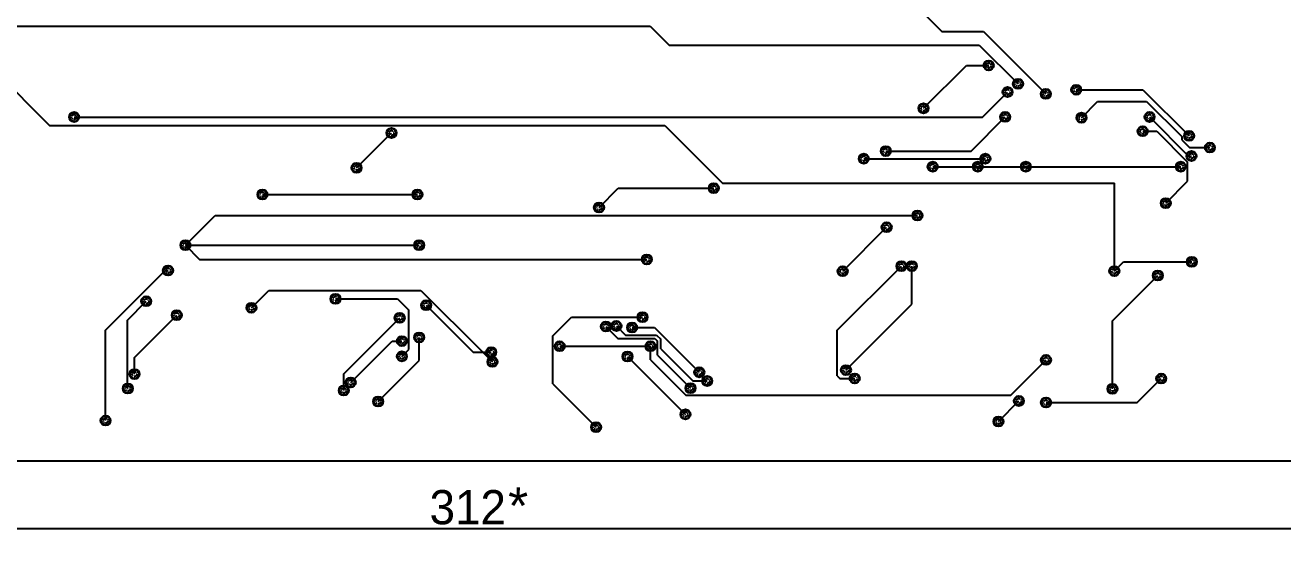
# Model space of a CAD drawing. Extents: x 208 to 628, y 649 to 1243.
# Drawn here: x 352.2 to 536, y 788.4 to 864.6 of the extents above; entities that cross this region are included whole.
import ezdxf

# ---------------------------------------------------------------- set-up
doc = ezdxf.new("R2010")
doc.units = 0
doc.header["$MEASUREMENT"] = 0
doc.linetypes.add('PHANTOM2', pattern=[1.25, 0.625, -0.125, 0.125, -0.125, 0.125, -0.125])
doc.layers.get('0').update_dxf_attribs({"linetype": 'CONTINUOUS'})
doc.layers.get('Defpoints').update_dxf_attribs({"linetype": 'CONTINUOUS'})
for name, color, linetype in [('BOTTOMLAYER', 250, 'CONTINUOUS'), ('BottomSolder', 6, 'CONTINUOUS'), ('MultiLayer', 9, 'CONTINUOUS'), ('VIAHOLELAYER', 255, 'PHANTOM2')]:
    doc.layers.add(name, color=color, linetype=linetype)
doc.layers.add('Рамка2', color=7, linetype='CONTINUOUS', lineweight=25)
doc.styles.add('Гост', font='452826.ttf')
doc.dimstyles.new('Гост', dxfattribs={"dimtxt": 5, "dimasz": 4, "dimexe": 2.5, "dimexo": 0, "dimtad": 1, "dimtoh": 1, "dimzin": 9, "dimtxsty": 'Гост', "dimcen": 2.5, "dimadec": 0, "dimazin": 0, "dimtfac": 1, "dimtmove": 0, "dimatfit": 3, "dimfxl": 1, "dimarcsym": 0})

# ---------------------------------------------------------------- blocks, each defined once
blk = doc.blocks.new('*D123')
at = {"layer": 'Defpoints', "color": 0, "linetype": 'Continuous', "transparency": 16777216}
for p in [(245.33, 800.87), (558, 800.87), (245.33, 790.94)]:
    blk.add_point(p, dxfattribs=at)
at = {"layer": 'Рамка2', "color": 0, "linetype": 'Continuous', "lineweight": -2, "transparency": 16777216}
for p, q in [((245.33, 800.87), (245.33, 788.44)), ((558, 800.87), (558, 788.44)), ((554, 790.94), (249.33, 790.94))]:
    blk.add_line(p, q, dxfattribs=at)
at = {"layer": 'Рамка2', "color": 0, "linetype": 'Continuous', "transparency": 16777216}
for points in [[(249.33, 791.61), (249.33, 790.27), (245.33, 790.94)], [(554, 791.61), (554, 790.27), (558, 790.94)]]:
    blk.add_solid(points, dxfattribs=at)
at = {"layer": 'Рамка2', "color": 0, "linetype": 'Continuous', "transparency": 16777216, "insert": (418.37, 794.27), "char_height": 5, "attachment_point": 5, "style": 'Гост'}
blk.add_mtext('312{\\fArial|b0|i1|c204|p34;\\H1.0833x;*}', dxfattribs=at)

msp = doc.modelspace()

# ---------------------------------------------------------------- linework, layer by layer
msp.add_line((245.33, 800.868), (558.004, 800.868))
at = {"layer": 'BOTTOMLAYER'}
for p, q in [((474.896, 874.959), (486.199, 863.656)), ((334.129, 871.581), (355.77, 849.94)), ((347.666, 864.469), (443.552, 864.469)), ((443.552, 864.469), (446.346, 861.675)), ((486.199, 863.656), (492.269, 863.656)), ((492.269, 863.656), (501.388, 854.538)), ((446.346, 861.675), (491.66, 861.675)), ((491.66, 861.675), (497.324, 856.011)), ((483.506, 852.43), (489.78, 858.703)), ((489.78, 858.703), (493.031, 858.703)), ((492.142, 851.16), (495.8, 854.817)), ((505.833, 855.147), (515.586, 855.147)), ((515.586, 855.147), (522.317, 848.416)), ((506.595, 851.058), (508.957, 853.42)), ((508.957, 853.42), (516.12, 853.42)), ((516.12, 853.42), (521.301, 848.239)), ((359.36, 851.16), (492.142, 851.16)), ((490.45, 846.181), (495.444, 851.176)), ((516.552, 851.165), (522.26, 845.457)), ((355.77, 849.94), (445.686, 849.94)), ((445.686, 849.94), (454.118, 841.508)), ((400.654, 843.72), (405.757, 848.823)), ((515.54, 849.077), (517.589, 849.077)), ((517.589, 849.077), (522.11, 844.556)), ((521.301, 847.781), (521.301, 848.239)), ((521.301, 847.781), (522.394, 846.689)), ((477.994, 846.181), (490.45, 846.181)), ((522.394, 846.689), (525.365, 846.689)), ((474.769, 845.064), (492.549, 845.064)), ((484.852, 843.895), (491.431, 843.895)), ((491.431, 843.895), (498.467, 843.895)), ((498.467, 843.895), (521.098, 843.895)), ((522.11, 841.758), (522.11, 844.556)), ((522.26, 845.457), (522.66, 845.457)), ((436.087, 837.929), (438.904, 840.746)), ((438.904, 840.746), (452.848, 840.746)), ((454.118, 841.508), (511.398, 841.508)), ((511.398, 828.63), (511.398, 841.508)), ((518.914, 838.561), (522.11, 841.758)), ((386.885, 839.831), (409.544, 839.831)), ((375.635, 832.414), (379.979, 836.758)), ((379.979, 836.758), (482.617, 836.758)), ((471.695, 828.604), (478.121, 835.031)), ((375.635, 832.414), (377.718, 830.332)), ((375.635, 832.414), (409.795, 832.414)), ((377.718, 830.332), (443.069, 830.332)), ((470.908, 819.965), (480.28, 829.338)), ((481.804, 823.778), (481.804, 829.363)), ((511.398, 828.63), (512.745, 829.976)), ((512.745, 829.976), (522.724, 829.976)), ((363.974, 820.008), (372.672, 828.706)), ((372.672, 828.706), (373.095, 828.706)), ((511.116, 821.34), (517.748, 827.972)), ((385.284, 823.27), (387.824, 825.81)), ((387.824, 825.81), (410.049, 825.81)), ((410.049, 825.81), (419.092, 816.768)), ((367.174, 821.467), (369.917, 824.21)), ((397.578, 824.566), (406.62, 824.566)), ((406.62, 824.566), (408.293, 822.893)), ((410.814, 823.626), (417.672, 816.768)), ((472.178, 814.152), (481.804, 823.778)), ((368.19, 816.003), (374.365, 822.178)), ((398.776, 813.622), (406.951, 821.797)), ((408.293, 817.17), (408.293, 822.893)), ((429.335, 819.152), (432.078, 821.895)), ((432.078, 821.895), (442.437, 821.895)), ((363.974, 806.76), (363.974, 820.008)), ((367.174, 811.51), (367.174, 821.467)), ((437.1, 820.527), (438.857, 818.771)), ((438.627, 820.6), (439.953, 819.275)), ((440.913, 820.375), (444.187, 820.375)), ((444.187, 820.375), (450.74, 813.822)), ((470.908, 813.314), (470.908, 819.965)), ((511.116, 811.409), (511.116, 821.34)), ((399.788, 812.348), (405.833, 818.394)), ((405.833, 818.394), (407.281, 818.394)), ((409.795, 815.549), (409.795, 818.927)), ((429.335, 812.113), (429.335, 819.152)), ((438.857, 818.771), (444.238, 818.771)), ((439.953, 819.275), (444.492, 819.275)), ((444.238, 818.771), (444.615, 818.394)), ((444.492, 819.275), (445.119, 818.648)), ((444.615, 816.336), (444.615, 818.394)), ((445.119, 817.233), (445.119, 818.648)), ((407.281, 816.158), (408.293, 817.17)), ((417.672, 816.768), (419.092, 816.768)), ((419.092, 816.768), (420.502, 815.358)), ((419.092, 816.768), (420.336, 816.768)), ((430.347, 817.632), (443.603, 817.632)), ((440.25, 816.133), (448.708, 807.675)), ((443.603, 815.65), (443.603, 817.632)), ((444.615, 816.336), (449.445, 811.506)), ((445.119, 817.233), (449.8, 812.552)), ((368.19, 813.568), (368.19, 816.003)), ((403.801, 809.554), (409.795, 815.549)), ((443.603, 815.65), (448.784, 810.469)), ((496.252, 810.469), (501.413, 815.631)), ((398.776, 811.155), (398.776, 813.622)), ((449.8, 812.552), (451.883, 812.552)), ((470.908, 813.314), (471.289, 812.933)), ((471.289, 812.933), (473.448, 812.933)), ((514.748, 809.402), (518.253, 812.907)), ((367.174, 811.51), (367.225, 811.459)), ((429.335, 812.113), (435.653, 805.795)), ((448.784, 810.469), (496.252, 810.469)), ((494.454, 806.633), (497.451, 809.631)), ((501.413, 809.402), (514.748, 809.402))]:
    msp.add_line(p, q, dxfattribs=at)
for centre in [(493.031, 858.703), (497.324, 856.011), (495.8, 854.817), (501.388, 854.538), (505.833, 855.147), (483.506, 852.43), (359.36, 851.16), (495.444, 851.176), (506.595, 851.058), (516.552, 851.165), (405.757, 848.823), (515.54, 849.077), (522.317, 848.416), (474.769, 845.064), (477.994, 846.181), (492.549, 845.064), (522.66, 845.457), (525.365, 846.689), (400.654, 843.72), (484.852, 843.895), (491.431, 843.895), (498.467, 843.895), (521.098, 843.895), (386.885, 839.831), (409.544, 839.831), (452.848, 840.746), (436.087, 837.929), (518.914, 838.561), (482.617, 836.758), (478.121, 835.031), (375.635, 832.414), (409.795, 832.414), (443.069, 830.332), (373.095, 828.706), (471.695, 828.604), (480.28, 829.338), (481.804, 829.363), (511.398, 828.63), (522.724, 829.976), (517.748, 827.972), (369.917, 824.21), (385.284, 823.27), (397.578, 824.566), (410.814, 823.626), (374.365, 822.178), (406.951, 821.797), (442.437, 821.895), (437.1, 820.527), (438.627, 820.6), (440.913, 820.375), (407.281, 818.394), (409.795, 818.927), (430.347, 817.632), (443.603, 817.632), (407.281, 816.158), (420.336, 816.768), (440.25, 816.133), (501.413, 815.631), (420.502, 815.358), (450.74, 813.822), (472.178, 814.152), (368.19, 813.568), (399.788, 812.348), (451.883, 812.552), (473.448, 812.933), (518.253, 812.907), (367.225, 811.459), (398.776, 811.155), (449.445, 811.506), (511.116, 811.409), (403.801, 809.554), (497.451, 809.631), (501.413, 809.402), (363.974, 806.76), (448.708, 807.675), (494.454, 806.633), (435.653, 805.795)]:
    msp.add_circle(centre, 0.635, dxfattribs=at)
at = {"layer": 'BottomSolder'}
for centre in [(493.031, 858.703), (497.324, 856.011), (495.8, 854.817), (501.388, 854.538), (505.833, 855.147), (483.506, 852.43), (359.36, 851.16), (495.444, 851.176), (506.595, 851.058), (516.552, 851.165), (405.757, 848.823), (515.54, 849.077), (522.317, 848.416), (525.365, 846.689), (474.769, 845.064), (477.994, 846.181), (492.549, 845.064), (522.66, 845.457), (400.654, 843.72), (484.852, 843.895), (491.431, 843.895), (498.467, 843.895), (521.098, 843.895), (386.885, 839.831), (409.544, 839.831), (452.848, 840.746), (436.087, 837.929), (518.914, 838.561), (482.617, 836.758), (478.121, 835.031), (375.635, 832.414), (409.795, 832.414), (443.069, 830.332), (373.095, 828.706), (471.695, 828.604), (480.28, 829.338), (481.804, 829.363), (511.398, 828.63), (522.724, 829.976), (517.748, 827.972), (369.917, 824.21), (385.284, 823.27), (397.578, 824.566), (410.814, 823.626), (374.365, 822.178), (406.951, 821.797), (442.437, 821.895), (437.1, 820.527), (438.627, 820.6), (440.913, 820.375), (407.281, 818.394), (409.795, 818.927), (430.347, 817.632), (443.603, 817.632), (407.281, 816.158), (420.336, 816.768), (440.25, 816.133), (501.413, 815.631), (368.19, 813.568), (420.502, 815.358), (450.74, 813.822), (472.178, 814.152), (399.788, 812.348), (451.883, 812.552), (473.448, 812.933), (518.253, 812.907), (367.225, 811.459), (398.776, 811.155), (449.445, 811.506), (511.116, 811.409), (403.801, 809.554), (497.451, 809.631), (501.413, 809.402), (363.974, 806.76), (448.708, 807.675), (494.454, 806.633), (435.653, 805.795)]:
    msp.add_circle(centre, 0.737, dxfattribs=at)
at = {"layer": 'MultiLayer'}
for centre in [(493.031, 858.703), (497.324, 856.011), (495.8, 854.817), (501.388, 854.538), (505.833, 855.147), (483.506, 852.43), (359.36, 851.16), (495.444, 851.176), (506.595, 851.058), (516.552, 851.165), (405.757, 848.823), (515.54, 849.077), (522.317, 848.416), (474.769, 845.064), (477.994, 846.181), (492.549, 845.064), (522.66, 845.457), (525.365, 846.689), (400.654, 843.72), (484.852, 843.895), (491.431, 843.895), (498.467, 843.895), (521.098, 843.895), (386.885, 839.831), (409.544, 839.831), (452.848, 840.746), (436.087, 837.929), (518.914, 838.561), (482.617, 836.758), (478.121, 835.031), (375.635, 832.414), (409.795, 832.414), (443.069, 830.332), (373.095, 828.706), (471.695, 828.604), (480.28, 829.338), (481.804, 829.363), (511.398, 828.63), (522.724, 829.976), (517.748, 827.972), (369.917, 824.21), (385.284, 823.27), (397.578, 824.566), (410.814, 823.626), (374.365, 822.178), (406.951, 821.797), (442.437, 821.895), (437.1, 820.527), (438.627, 820.6), (440.913, 820.375), (407.281, 818.394), (409.795, 818.927), (430.347, 817.632), (443.603, 817.632), (407.281, 816.158), (420.336, 816.768), (440.25, 816.133), (501.413, 815.631), (420.502, 815.358), (450.74, 813.822), (472.178, 814.152), (368.19, 813.568), (399.788, 812.348), (451.883, 812.552), (473.448, 812.933), (518.253, 812.907), (367.225, 811.459), (398.776, 811.155), (449.445, 811.506), (511.116, 811.409), (403.801, 809.554), (497.451, 809.631), (501.413, 809.402), (363.974, 806.76), (448.708, 807.675), (494.454, 806.633), (435.653, 805.795)]:
    msp.add_circle(centre, 0.635, dxfattribs=at)
at = {"layer": 'VIAHOLELAYER'}
for centre in [(493.031, 858.703), (495.8, 854.817), (497.324, 856.011), (501.388, 854.538), (505.833, 855.147), (359.36, 851.16), (483.506, 852.43), (495.444, 851.176), (506.595, 851.058), (516.552, 851.165), (515.54, 849.077), (405.757, 848.823), (522.317, 848.416), (477.994, 846.181), (522.66, 845.457), (525.365, 846.689), (400.654, 843.72), (474.769, 845.064), (484.852, 843.895), (491.431, 843.895), (492.549, 845.064), (498.467, 843.895), (521.098, 843.895), (386.885, 839.831), (409.544, 839.831), (452.848, 840.746), (436.087, 837.929), (518.914, 838.561), (482.617, 836.758), (478.121, 835.031), (375.635, 832.414), (409.795, 832.414), (373.095, 828.706), (443.069, 830.332), (480.28, 829.338), (481.804, 829.363), (522.724, 829.976), (471.695, 828.604), (511.398, 828.63), (517.748, 827.972), (369.917, 824.21), (385.284, 823.27), (397.578, 824.566), (410.814, 823.626), (374.365, 822.178), (406.951, 821.797), (442.437, 821.895), (437.1, 820.527), (438.627, 820.6), (440.913, 820.375), (407.281, 818.394), (409.795, 818.927), (430.347, 817.632), (443.603, 817.632), (407.281, 816.158), (420.336, 816.768), (440.25, 816.133), (420.502, 815.358), (472.178, 814.152), (501.413, 815.631), (368.19, 813.568), (399.788, 812.348), (450.74, 813.822), (451.883, 812.552), (473.448, 812.933), (518.253, 812.907), (367.225, 811.459), (398.776, 811.155), (449.445, 811.506), (511.116, 811.409), (403.801, 809.554), (497.451, 809.631), (501.413, 809.402), (363.974, 806.76), (448.708, 807.675), (494.454, 806.633), (435.653, 805.795)]:
    msp.add_circle(centre, 0.356, dxfattribs=at)

# ---------------------------------------------------------------- dimensions: what is measured, and where the dimension line sits
at = {"layer": 'Рамка2', "linetype": 'Continuous'}
dim = msp.add_linear_dim(base=(245.33, 790.94), p1=(558.004, 800.868), p2=(245.33, 800.868), text='312{\\fArial|b0|i1|c204|p34;\\H1.0833x;*}', dimstyle='Гост', dxfattribs=at)
dim.commit()
dim.dimension.update_dxf_attribs({"geometry": '*D123', "text_midpoint": (418.367, 790.94), "dimtype": 160})

doc.saveas('drawing.dxf')
